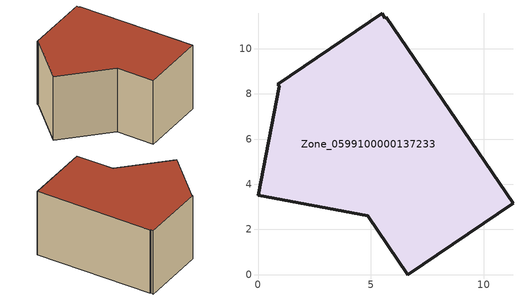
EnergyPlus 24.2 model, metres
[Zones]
Zone_0599100000137233
 floor ground (C_G): 11.29,3.17 6.63,0 4.85,2.61 0,3.52 0.93,8.35 0.87,8.43 5.49,11.57 5.61,11.35 5.68,11.4 z0
 wall outside (C_F): 6.63,0 11.29,3.17 5.68,11.4 5.61,11.35 5.49,11.57 0.87,8.43 0.93,8.35 0,3.52 4.85,2.61 6.63,0 z0:5.71
 roof outside (C_R): 5.49,11.57 0.87,8.43 0.93,8.35 0,3.52 4.85,2.61 6.63,0 11.29,3.17 5.68,11.4 5.61,11.35 z5.71
[BUILDING]
Pand.0599100000137233: North Axis=0; Terrain=City; Loads Convergence Tolerance Value=0.04; Temperature Convergence Tolerance Value=0.4; Solar Distribution=FullExterior; Maximum Number of Warmup Days=25; Minimum Number of Warmup Days=1
[Site:Location]
Rotterdam.The.Hague.AP_ZH_NLD Design_Conditions: Latitude=51.96; Longitude=4.45; Time Zone=1; Elevation=-4.5
[SITE:GROUNDTEMPERATURE:BUILDINGSURFACE]
18, 18, 18, 18, 18, 18, 18, 18, 18, 18, 18, 18
[MATERIAL] Thermal Absorptance=0.9; Solar Absorptance=0.7; Visible Absorptance=0.7
Name | Roughness | Thickness | Conductivity | Density | Specific Heat
G.TC.1975-1991 | MediumSmooth | 0.15 | 0.288461 | 540 | 1210
F.TC.1975-1991 | Rough | 0.3 | 0.230769 | 1920 | 840
R.TC.1975-1991 | MediumRough | 0.2 | 0.153846 | 1500 | 1000
[CONSTRUCTION]
C_G: G.TC.1975-1991
C_F: F.TC.1975-1991
C_R: R.TC.1975-1991
[ZONE]
Zone_0599100000137233: Type=1; Multiplier=1; Ceiling Height=Autocalculate; Volume=Autocalculate; Floor Area=autocalculate; Part of Total Floor Area=Yes
[ZONEINFILTRATION:DESIGNFLOWRATE]
Infil_Zone_0599100000137233: Zone or ZoneList or Space or SpaceList=Zone_0599100000137233; Schedule=AlwaysOn; Design Flow Rate Calculation Method=Flow/Area; Flow Rate per Floor Area=0.003; Constant Term Coefficient=1; Temperature Term Coefficient=0; Velocity Term Coefficient=0; Velocity Squared Term Coefficient=0
[HVACTEMPLATE:ZONE:IDEALLOADSAIRSYSTEM]
Zone_0599100000137233: Maximum Heating Supply Air Temperature=50; Minimum Cooling Supply Air Temperature=13; Maximum Heating Supply Air Humidity Ratio=0.0156; Minimum Cooling Supply Air Humidity Ratio=0.0077; Heating Limit=NoLimit; Cooling Limit=NoLimit; Dehumidification Control Type=ConstantSensibleHeatRatio; Cooling Sensible Heat Ratio=0.7; Dehumidification Setpoint=60; Humidification Control Type=None; Humidification Setpoint=30; Outdoor Air Method=None; Outdoor Air Flow Rate per Person=0.00944; Outdoor Air Flow Rate per Zone Floor Area=0; Outdoor Air Flow Rate per Zone=0; Demand Controlled Ventilation Type=None; Outdoor Air Economizer Type=NoEconomizer; Heat Recovery Type=None; Sensible Heat Recovery Effectiveness=0.7; Latent Heat Recovery Effectiveness=0.65
[ZONECONTROL:THERMOSTAT]
ThermostatControl_Zone_0599100000137233: Zone or ZoneList=Zone_0599100000137233; Control Type Schedule=DualSetpointControlType; Control 1=Thermostat_Zone_0599100000137233; Temperature Difference Between Cutout And Setpoint=0
[THERMOSTATSETPOINT:DUALSETPOINT]
Thermostat_Zone_0599100000137233: Heating Setpoint Temperature Schedule=HeatingSetpoint_Zone_0599100000137233; Cooling Setpoint Temperature Schedule=CoolingSetpoint_Zone_0599100000137233
[SCHEDULE:COMPACT]
HeatingSetpoint_Zone_0599100000137233: Through: 12/31, For: AllDays, Until: 24:00, 21
CoolingSetpoint_Zone_0599100000137233: Through: 12/31, For: AllDays, Until: 24:00, 24
DualSetpointControlType: Through: 12/31, For: AllDays, Until: 24:00, 4
AlwaysOn: Through: 12/31, For: AllDays, Until: 24:00, 1
